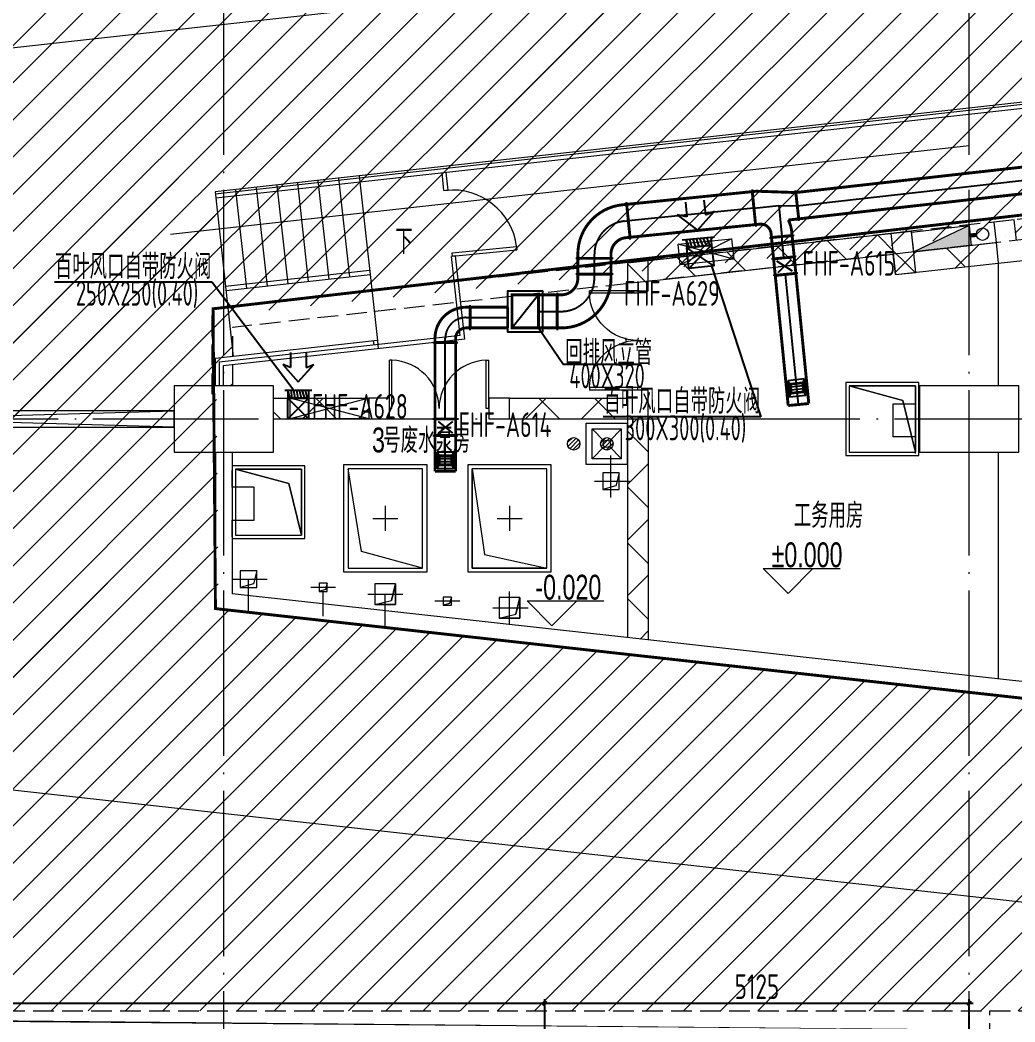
# Model space of a CAD drawing. Extents: x 4 to 13611208, y -605838 to 574722.
# Drawn here: x 13253938 to 13265950, y -16244 to -4141 of the extents above; entities that cross this region are included whole.
import ezdxf

# ---------------------------------------------------------------- set-up
doc = ezdxf.new("R2010")
doc.units = 0
doc.header["$LTSCALE"] = 1000
doc.header["$MEASUREMENT"] = 0
for name, pattern in [('CENTER2', [28.575000000000003, 19.05, -3.175, 3.175, -3.175]), ('DASH', [0.35, 0.25, -0.1]), ('DOTE', [2.4200000000000004, 2, -0.2, 0.02, -0.2])]:
    doc.linetypes.add(name, pattern=pattern)
for name, color, linetype, lineweight in [('1-卫生洁具', 8, 'Continuous', 5), ('SDF-风管', 3, 'Continuous', 20), ('建筑底图', 8, 'Continuous', 13)]:
    doc.layers.add(name, color=color, linetype=linetype, lineweight=lineweight)
for name, color, linetype in [('DUCT-X-P中心线', 5, 'CENTER2'), ('DUCT-X-P标注', 7, 'Continuous'), ('DUCT-X-P法兰', 2, 'Continuous'), ('DUCT-X-P管', 31, 'Continuous'), ('DUCT-X-P管端线', 2, 'Continuous'), ('DUCT-X-P阀门', 7, 'Continuous'), ('DUCT-X-P风口', 7, 'Continuous'), ('DUCT-X-S标注', 7, 'Continuous'), ('DUCT-X-S风口', 7, 'Continuous'), ('SDF-标注', 7, 'Continuous')]:
    doc.layers.add(name, color=color, linetype=linetype)
doc.styles.add('67', font='gbenor.shx', dxfattribs={"width": 0.7, "bigfont": 'hztxt.shx'})
doc.styles.add('C', font='HZTXT_E', dxfattribs={"width": 0.7, "bigfont": 'HZTXT'})
doc.styles.add('du', font='gbenor.shx', dxfattribs={"width": 0.8, "bigfont": 'hztxt.shx'})
doc.dimstyles.new('67', dxfattribs={"dimscale": 100, "dimtxt": 3, "dimasz": 0.5, "dimexe": 0.5, "dimexo": 2, "dimgap": 0.5, "dimtad": 2, "dimdec": 0, "dimrnd": 5, "dimzin": 0, "dimdsep": 46, "dimtxsty": 'du', "dimblk": 'ARCHTICK', "dimcen": 0, "dimdle": 0.5, "dimclrd": 256, "dimclre": 256, "dimclrt": 256, "dimazin": 0, "dimtfac": 1, "dimtdec": 0, "dimtix": 1, "dimtmove": 2, "dimatfit": 3, "dimfxl": 100, "dimtolj": 1, "dimtzin": 0, "dimlwd": -1, "dimlwe": -1, "dimarcsym": 0})
pattern_1 = [(45, (793255.255710341, 9.353971108794212e-08), (-224.5064030267288, 224.5064030267288), [])]
pattern_2 = [(45, (0, 0), (-336.7596045400932, 336.7596045400933), []), (135, (0, 0), (-336.7596045400933, -336.7596045400932), [])]

# ---------------------------------------------------------------- blocks, each defined once
blk = doc.blocks.new('王家畈站给排水平面图20120703-地漏')
at = {"ltscale": 10}
h = blk.add_hatch(dxfattribs=at)
h.set_pattern_fill('ANSI31', color=256, scale=15, style=0)
h.set_pattern_definition([(45, (-753263.7781220253, -1134969.749456677), (-33.67596045400932, 33.67596045400933), [])])
h.paths.add_polyline_path([(100, 0, 1), (-100, 0, 1)])
blk.add_circle((0, 0), 100)
blk = doc.blocks.new('拖把池')
at = {"layer": '1-卫生洁具'}
for p, q in [((12467517.11049462, -9010.259810820142), (12468017.11049462, -9010.259810820153)), ((12467517.11049462, -9510.259810820142), (12467517.11049462, -9010.259810820142)), ((12468017.11049462, -9510.259810820153), (12468017.11049462, -9010.259810820153)), ((12467588.53906604, -9079.262484787885), (12467945.68192319, -9079.262484787892)), ((12467588.53906604, -9079.262484787885), (12467736.31030931, -9229.041204206571)), ((12467588.53906604, -9441.257136852402), (12467588.53906604, -9079.262484787885)), ((12467945.68192319, -9441.25713685241), (12467945.68192319, -9079.262484787892)), ((12467588.53906604, -9441.257136852402), (12467736.31030931, -9291.478417433724)), ((12467797.91067992, -9291.478417433724), (12467945.68192319, -9441.25713685241)), ((12468017.11049462, -9510.259810820153), (12467517.11049462, -9510.259810820142)), ((12467945.68192319, -9441.25713685241), (12467588.53906604, -9441.257136852402))]:
    blk.add_line(p, q, dxfattribs=at)
for centre in [(12467767.11049462, -9260.259810820147), (12467767.11049462, -9260.25981082015)]:
    blk.add_circle(centre, 75.00000000024296, dxfattribs=at)
blk.add_ellipse((12467767.11049462, -9260.259810820147), major_axis=(-44.6428571427241, -9.371974666875454e-09), ratio=0.9660374355538666, start_param=4.712388980307035, end_param=10.99557428748662, dxfattribs=at)
blk = doc.blocks.new('$DorLib2D$00000001')
for p, q in [((0.45, 0.975), (0.5000000000000002, 0.975)), ((0.45, 0), (0.45, 0.975)), ((0.5, 0), (0.5, 0.975)), ((0.5, 0), (0.45, 0))]:
    blk.add_line(p, q)
at = {"lineweight": 13}
blk.add_arc((0.475, 0), 0.975, 91.46928358135379, 180, dxfattribs=at)
blk = doc.blocks.new('3#消火栓')
at = {"ltscale": 3.5}
blk.add_hatch(color=256, dxfattribs=at).paths.add_polyline_path([(-350.0000045262278, 239.9999911990017), (-350, -8.800998352290614e-06), (349.9999954737722, 240.0000088009983)])
blk.add_line((-350, -8.800998330116272e-06), (349.9999954737723, 240.0000088009983))
at = {"const_width": 49.99999999999997}
blk.add_lwpolyline([(-350.0000022631139, 119.9999911990017), (-425.0000022631139, 119.9999893130735)], dxfattribs=at)
blk.add_lwpolyline([(-350.0000045262277, 239.9999911990017), (349.9999954737723, 240.0000088009983), (350, 8.800998330116272e-06), (-350, -8.800998330116272e-06)], close=True)
blk.add_circle((-500.0000022631139, 119.9999874271452), 75)
blk = doc.blocks.new('$DorLib2D$00000002')
for p, q in [((-0.5, -5.684341886080802e-17), (-0.5000000000000007, 0.4875)), ((-0.4750000000000007, 0.4875), (-0.5000000000000007, 0.4875)), ((-0.475, -2.842170943040401e-17), (-0.4750000000000007, 0.4875)), ((0.475, -2.842170943040401e-17), (0.4750000000000007, 0.4875)), ((0.4750000000000007, 0.4875), (0.5000000000000007, 0.4875)), ((0.5, -5.684341886080802e-17), (0.5000000000000007, 0.4875)), ((-0.5, -5.684341886080802e-17), (-0.475, -2.842170943040401e-17)), ((0.5, -5.684341886080802e-17), (0.475, -2.842170943040401e-17))]:
    blk.add_line(p, q)
at = {"lineweight": 13}
for centre, start, end in [((-0.4875, -4.263256414560601e-17), 0, 88.53071641864632), ((0.4875, -4.263256414560601e-17), 91.4692835813537, 180)]:
    blk.add_arc(centre, 0.4875, start, end, dxfattribs=at)
blk = doc.blocks.new('_FZH')
blk.add_lwpolyline([(-0.5, -0.5), (0.5, -0.5), (0.5000000000000001, 0.5), (-0.4999999999999999, 0.5)], close=True)
blk = doc.blocks.new('_ArchTick')
at = {"color": 0, "linetype": 'ByBlock', "const_width": 0.4}
blk.add_lwpolyline([(-0.5, -0.5), (0.5, 0.5)], dxfattribs=at)
blk = doc.blocks.new('*D656')
at = {"layer": 'SDF-标注', "ltscale": 0.5, "transparency": 16777216}
for p, q in [((13201522.36620496, -16360.25981072668), (13201522.36620496, -15967.9000931154)), ((13260272.36620496, -16360.25981072668), (13260272.36620496, -15967.9000931154)), ((13201472.36620496, -16017.9000931154), (13260322.36620496, -16017.9000931154))]:
    blk.add_line(p, q, dxfattribs=at)
at = {"layer": 'SDF-标注', "ltscale": 0.5, "transparency": 16777216, "xscale": 50, "yscale": 50, "zscale": 50, "rotation": 180}
blk.add_blockref('_ArchTick', (13201522.36620496, -16017.9000931154), dxfattribs=at)
at = {"layer": 'SDF-标注', "ltscale": 0.5, "transparency": 16777216, "xscale": 50, "yscale": 50, "zscale": 50}
blk.add_blockref('_ArchTick', (13260272.36620496, -16017.9000931154), dxfattribs=at)
at = {"layer": 'SDF-标注', "ltscale": 0.5, "transparency": 16777216, "insert": (13230897.36620496, -15817.9000931154), "char_height": 300, "attachment_point": 5, "style": 'du'}
blk.add_mtext('\\A1;58750', dxfattribs=at)
blk = doc.blocks.new('*D657')
at = {"layer": 'SDF-标注', "ltscale": 0.5, "transparency": 16777216}
for p, q in [((13260272.36620496, -16360.25981072668), (13260272.36620496, -15967.9000931154)), ((13265397.09488513, -16360.25981037878), (13265397.09488513, -15967.9000931154)), ((13260222.36620496, -16017.9000931154), (13265447.09488513, -16017.9000931154))]:
    blk.add_line(p, q, dxfattribs=at)
at = {"layer": 'SDF-标注', "ltscale": 0.5, "transparency": 16777216, "xscale": 50, "yscale": 50, "zscale": 50, "rotation": 180}
blk.add_blockref('_ArchTick', (13260272.36620496, -16017.9000931154), dxfattribs=at)
at = {"layer": 'SDF-标注', "ltscale": 0.5, "transparency": 16777216, "xscale": 50, "yscale": 50, "zscale": 50}
blk.add_blockref('_ArchTick', (13265397.09488513, -16017.9000931154), dxfattribs=at)
at = {"layer": 'SDF-标注', "ltscale": 0.5, "transparency": 16777216, "insert": (13262834.73054504, -15817.9000931154), "char_height": 300, "attachment_point": 5, "style": 'du'}
blk.add_mtext('\\A1;5125', dxfattribs=at)
blk = doc.blocks.new('$风口$00000108')
for p, q in [((-250, 135), (-190, 75)), ((-250, -135), (-250, 135)), ((200, 25), (-190, 25)), ((250, 135), (200, 75)), ((250, 135), (250, -135)), ((-250, -135), (-190, -75)), ((250, -135), (-250, -135)), ((200, -25), (-190, -25)), ((200, -75), (250, -135))]:
    blk.add_line(p, q)
at = {"linetype": 'Continuous'}
blk.add_line((250, 135), (-250, 135), dxfattribs=at)
at = {"lineweight": 40}
for p, q in [((-190, 75), (200, 75)), ((-190, -75), (-190, 75)), ((200, 75), (200, -75)), ((-190, -75), (200, -75))]:
    blk.add_line(p, q, dxfattribs=at)
blk = doc.blocks.new('$风口$00000149')
for p, q in [((99.99999999999636, 262), (100, -262)), ((407.9851033703562, 301.4002913238255), (199.6359564907216, 0)), ((372.5019101594007, 150), (407.9851033703562, 301.4002913238255)), ((0, -200.1745158910708), (0, 200.1745158910708)), ((0, 157.8206576098055), (99.99999999999636, 200.1745158910708)), ((100, 200.1745158910708), (0, 200.1745158910744)), ((0, 117.5771128083652), (99.99999999999636, 140.0305963533392)), ((552.1201320864639, 150), (372.5019101594007, 150)), ((0, 58.40819668703261), (100, 84.8240570674825)), ((-7.275957614183426e-12, 2.834382566841668), (99.99999999999272, 30.57104263107976)), ((199.6359564907216, 0), (407.9851033703562, -301.4002913238255)), ((0, -61.07829023446175), (99.99999999999636, -22.77527713169547)), ((0, -123.3638043288192), (100, -77.81317185563967)), ((100, -132.2617127367375), (0, -174.017137729641)), ((100, -200.1745158910708), (-3.637978807091713e-12, -200.1745158910708)), ((552.1201320864639, -150), (372.5019101594007, -150)), ((372.5019101594007, -150), (407.9851033703562, -301.4002913238255))]:
    blk.add_line(p, q)

msp = doc.modelspace()

# ---------------------------------------------------------------- hatches: boundary and pattern name
at = {"layer": '建筑底图', "linetype": 'DASH'}
h = msp.add_hatch(dxfattribs=at)
h.set_pattern_fill('ANSI31', color=8, scale=200, style=0)
h.set_pattern_definition(pattern_1)
h.paths.add_polyline_path([(13270747.36623123, -6210.77356726845), (13270747.36620549, -2810.260509420012), (13239647.36620495, -2810.260509420012), (13239647.36620495, -16110.25936184003), (13265397.36620495, -16110.25936184003), (13265419.45251075, -12264.300631575), (13256331.94441481, -11254.57748299889), (13256309.85810902, -8560.259810726682), (13256497.36620496, -8560.259810726682), (13256497.36620496, -7690.546939899446)])
h = msp.add_hatch(dxfattribs=at)
h.set_pattern_fill('ANSI31', color=8, scale=200, style=0)
h.set_pattern_definition([(45, (793255.255710341, 9.354334906674922e-08), (-224.5064030267288, 224.5064030267288), [])])
h.paths.add_polyline_path([(13270747.36623123, -6210.773567268461), (13270747.36620549, -2810.260509420008), (13239647.36620495, -2810.260509420008), (13239647.36620495, -16110.25936184002), (13265397.36620495, -16110.25936184002), (13265419.45251075, -12264.30063157497), (13256331.94441481, -11254.57748299886), (13256309.85810902, -8560.259810726679), (13256497.36620496, -8560.259810726679), (13256497.36620496, -7690.546939899421)])
at = {"layer": '建筑底图'}
h = msp.add_hatch(dxfattribs=at)
h.set_pattern_fill('ANSI37', color=8, scale=300, style=0)
h.set_pattern_definition(pattern_2)
h.paths.add_polyline_path([(13261272.36620495, -7072.848386852047), (13261522.36620496, -7296.60908578478), (13264478.66806507, -6968.131109998877), (13264699.53111796, -6692.05229545845)])
h = msp.add_hatch(dxfattribs=at)
h.set_pattern_fill('ANSI37', color=8, scale=300, style=0)
h.set_pattern_definition(pattern_2)
h.paths.add_polyline_path([(13264506.27594587, -7216.602043746269), (13264727.13899876, -6940.523229218367), (13264699.53111796, -6692.05229545845), (13264478.66806507, -6968.131109998877)])
h = msp.add_hatch(dxfattribs=at)
h.set_pattern_fill('ANSI37', color=8, scale=300, style=0)
h.set_pattern_definition(pattern_2)
h.paths.add_polyline_path([(13265748.63061463, -7078.562639748618), (13265721.02273381, -6830.091706009113), (13264727.13899876, -6940.523229218367), (13264506.27594587, -7216.602043746269)])
h = msp.add_hatch(dxfattribs=at)
h.set_pattern_fill('ANSI37', color=8, scale=300, style=0)
h.set_pattern_definition(pattern_2)
h.paths.add_polyline_path([(13261272.36620495, -7072.848386852047), (13261272.36620495, -7410.259810716922), (13261522.36620496, -7410.259810716358), (13261522.36620496, -7296.60908578478)])
h = msp.add_hatch(dxfattribs=at)
h.set_pattern_fill('ANSI37', color=8, scale=300, style=0)
h.set_pattern_definition(pattern_2)
h.paths.add_polyline_path([(13258147.10091183, -8960.259810725805), (13258147.10091183, -8710.259810725987), (13256997.36620496, -8710.259810726013), (13256997.36620496, -8960.259810724161)])
h = msp.add_hatch(dxfattribs=at)
h.set_pattern_fill('ANSI37', color=8, scale=300, style=0)
h.set_pattern_definition(pattern_2)
h.paths.add_polyline_path([(13261272.36620496, -8960.259810707785), (13261272.36620496, -8710.25981071859), (13259847.10091183, -8710.259810726566), (13259847.10091183, -8960.259810725644)])
h = msp.add_hatch(dxfattribs=at)
h.set_pattern_fill('ANSI37', color=8, scale=300, style=0)
h.set_pattern_definition(pattern_2)
h.paths.add_polyline_path([(13261522.36620496, -8960.25981071859), (13261272.36620496, -8960.259810721755), (13261272.36620496, -11602.28247111821), (13261522.36620496, -11630.06024963351)])
at = {"layer": '建筑底图', "linetype": 'DASH'}
h = msp.add_hatch(dxfattribs=at)
h.set_pattern_fill('ANSI31', color=8, scale=200, style=0)
h.set_pattern_definition(pattern_1)
h.paths.add_polyline_path([(13265397.36620496, -16110.2594713716), (13265397.36620496, -12261.83163390885), (13270747.36620436, -12856.29105768696), (13270747.36621345, -16110.25940869848)])

# ---------------------------------------------------------------- linework, layer by layer
at = {"layer": 'DUCT-X-P中心线'}
for p, q in [((13263321.54396836, -6383.657486500703), (13266258.67928679, -6053.697125153785)), ((13262798.12217286, -6412.753801530337), (13261282.04724364, -6566.140936088028)), ((13262798.32115703, -6412.733669535422), (13263097.35198642, -6382.479569833537)), ((13263097.35198642, -6382.479569833537), (13263321.34521859, -6383.679814224894)), ((13263097.35198642, -6382.479569833537), (13263134.50241044, -6756.065905240754)), ((13261232.10221516, -6571.194066811558), (13261281.84825946, -6566.161068082943)), ((13263160.13562697, -7013.834683844486), (13263134.52220136, -6756.264923630494)), ((13260872.36620499, -7019.162421235696), (13260872.36620499, -6969.162421235696)), ((13260872.36620499, -7210.059810881515), (13260872.36620499, -7019.362421235695)), ((13260872.36620499, -7260.259810881515), (13260872.36620499, -7210.259810881515)), ((13263336.3265449, -8785.618481550775), (13263179.96612958, -7213.251110364266)), ((13259322.36620496, -7735.259810881689), (13259372.36620496, -7735.259810881689)), ((13259372.56620496, -7735.259810881689), (13259825.5943716, -7735.259810881689)), ((13260197.37169172, -7660.259810881515), (13260422.16620499, -7660.259810881515)), ((13260422.36620499, -7660.259810881515), (13260472.36620499, -7660.259810881515)), ((13259072.36620496, -8035.259810881689), (13259072.36620496, -7985.259810881689)), ((13259072.36620496, -8960.059810726158), (13259072.36620496, -8035.459810881689)), ((13259072.36620496, -9592), (13259072.36620496, -9160.459810726159))]:
    msp.add_line(p, q, dxfattribs=at)
for centre, radius, start, end in [((13261272.36620499, -6969.162421234641), 399.9999999981374, 95.77717600289557, 180.000000000151), ((13260472.36620499, -7260.259810882143), 399.9999999993715, 270, 9.002038414914724e-11), ((13259322.36620496, -7985.259810882489), 250, 90, 179.9999999998168)]:
    msp.add_arc(centre, radius, start, end, dxfattribs=at)
at = {"layer": 'DUCT-X-P法兰'}
for p, q in [((13262775.57317073, -6188.886536162816), (13262820.87015916, -6636.600934902945)), ((13263342.09773826, -6567.512191479966), (13263300.79144869, -6199.825109245632)), ((13261304.59624577, -6790.00820145555), (13261259.29925734, -6342.293802715421)), ((13262985.24851364, -6771.008605451508), (13263283.77609817, -6741.322223419739)), ((13260647.36620499, -7019.262421235695), (13261097.36620499, -7019.262421235695)), ((13263309.40931469, -6999.091002023405), (13263010.88173017, -7028.777384055306)), ((13261097.36620499, -7210.159810881514), (13260647.36620499, -7210.159810881514)), ((13263329.22002639, -7198.308410153445), (13263030.69244186, -7227.994792185346)), ((13260422.26620499, -7435.259810881515), (13260422.26620499, -7885.259810881515)), ((13259372.46620496, -7885.259810881689), (13259372.46620496, -7585.259810881689)), ((13258922.36620496, -8035.35981088169), (13259222.36620496, -8035.35981088169)), ((13258922.36620496, -8960.159810726158), (13259222.36620496, -8960.159810726158)), ((13258922.36620496, -9160.359810726159), (13259222.36620496, -9160.359810726159))]:
    msp.add_line(p, q, dxfattribs=at)
at = {"layer": 'DUCT-X-P法兰', "color": 18, "true_color": 0x000000}
for p in [(13262798.12217286, -6412.753801530337, 3100), (13262798.32115703, -6412.733669535422, 3100), (13263321.34521859, -6383.679814224894, 3100), (13263321.54396836, -6383.657486500703, 3100), (13261281.84825946, -6566.161068082943, 3100), (13261282.04724364, -6566.140936088028, 3100), (13263134.50241044, -6756.065905240754, 3100), (13263134.52220136, -6756.264923630494, 3100), (13260872.36620499, -7019.162421235696, 3100), (13260872.36620499, -7019.362421235695, 3100), (13263160.13562697, -7013.834683844486, 3100), (13263160.15541789, -7014.033702234226, 3100), (13260872.36620499, -7210.059810881515, 3100), (13260872.36620499, -7210.259810881515, 3100), (13263179.94633866, -7213.052091974526, 3100), (13263179.96612958, -7213.251110364266, 3100), (13259372.36620496, -7735.259810881689, 3100), (13259372.56620496, -7735.259810881689, 3100), (13260422.16620499, -7660.259810881515, 3100), (13260422.36620499, -7660.259810881515, 3100), (13259072.36620496, -8035.259810881689, 3100), (13259072.36620496, -8035.459810881689, 3100), (13259072.36620496, -8960.059810726158, 3100), (13259072.36620496, -8960.259810726158, 3100), (13259072.36620496, -9160.259810726158, 3100), (13259072.36620496, -9160.459810726159, 3100)]:
    msp.add_point(p, dxfattribs=at)
at = {"layer": 'DUCT-X-P管'}
msp.add_line((13260197.37169172, -7460.259810881515), (13259877.37169172, -7860.259810881515), dxfattribs=at)
at = {"layer": 'DUCT-X-P管', "const_width": 35}
for points in [[(13266240.81710744, -5894.697305818168), (13263303.68178901, -6224.657667165086)], [(13262777.99017794, -6213.769624318266), (13261261.91524873, -6367.156758875957)], [(13262818.25416777, -6611.737978742408), (13262777.99017794, -6213.769624318266)], [(13262827.93520642, -6208.716493594739), (13262778.18916212, -6213.749492323352)], [(13263303.48303923, -6224.679994889278), (13262827.93520642, -6208.716493594739)], [(13263303.68178901, -6224.657667165086), (13263339.40614771, -6542.65730583632)], [(13263339.40614771, -6542.65730583632), (13266276.54146615, -6212.696944489402)], [(13261211.97022025, -6372.209889599469), (13261261.71626455, -6367.176890870863)], [(13261261.91524873, -6367.156758875957), (13261302.17923856, -6765.125113300099)], [(13263212.87649068, -6556.87175863809), (13263339.20739794, -6542.679633560511)], [(13261302.17923856, -6765.125113300099), (13262818.25416777, -6611.737978742408)], [(13262818.45315195, -6611.717846747493), (13262868.19919625, -6606.684848018862)], [(13261301.98025438, -6765.145245295041), (13261252.23421008, -6770.178244023647)], [(13263005.16818666, -6718.680633289425), (13263010.11591686, -6768.435230726124)], [(13263258.90869495, -6743.895598144987), (13263010.13570778, -6768.634249116001)], [(13263010.13570778, -6768.634249116001), (13263035.74913338, -7026.204009329993)], [(13263258.88890403, -6743.696579755383), (13263253.94117384, -6693.941982318637)], [(13263284.52212055, -7001.465358358979), (13263258.90869495, -6743.895598144987)], [(13260672.36620499, -7019.162421235696), (13260672.36620499, -6969.162421235696)], [(13261072.36620499, -7019.362421235695), (13260672.36620499, -7019.362421235695)], [(13260672.36620499, -7019.362421235695), (13260672.36620499, -7210.059810881515)], [(13261072.36620499, -6969.162421235696), (13261072.36620499, -7019.162421235696)], [(13261072.36620499, -7210.059810881515), (13261072.36620499, -7019.362421235695)], [(13263035.74913338, -7026.204009329993), (13263284.52212055, -7001.465358358979)], [(13263055.55984508, -7225.42141745978), (13263035.7689243, -7026.40302771948)], [(13263284.54191148, -7001.664376748971), (13263304.33283225, -7200.682766489272)], [(13260672.36620499, -7210.059810881515), (13261072.36620499, -7210.059810881515)], [(13260672.36620499, -7210.259810881515), (13260672.36620499, -7260.259810881515)], [(13261072.36620499, -7260.259810881515), (13261072.36620499, -7210.259810881515)], [(13263304.35262317, -7200.881784879064), (13263055.579636, -7225.620435849467)], [(13263055.579636, -7225.620435849467), (13263211.94005131, -8797.987807035977)], [(13263460.71303848, -8773.249156065573), (13263304.35262317, -7200.881784879064)], [(13260422.16620499, -7460.259810881515), (13260197.37169172, -7460.259810881515)], [(13260197.37169172, -7460.259810881515), (13260197.37169172, -7860.259810881515)], [(13260422.16620499, -7860.259810881515), (13260422.16620499, -7460.259810881515)], [(13260472.36620499, -7460.259810881515), (13260422.36620499, -7460.259810881515)], [(13259322.36620496, -7610.259810881689), (13259372.36620496, -7610.259810881689)], [(13259825.5943716, -7610.259810881689), (13259372.56620496, -7610.259810881689)], [(13259372.56620496, -7610.259810881689), (13259372.56620496, -7860.259810881689)], [(13259825.5943716, -7860.259810881689), (13259825.5943716, -7610.259810881689)], [(13259372.36620496, -7860.259810881689), (13259322.36620496, -7860.259810881689)], [(13259372.56620496, -7860.259810881689), (13259825.5943716, -7860.259810881689)], [(13260197.37169172, -7860.259810881515), (13260422.16620499, -7860.259810881515)], [(13260422.36620499, -7860.259810881515), (13260472.36620499, -7860.259810881515)], [(13258947.36620496, -8035.259810881689), (13258947.36620496, -7985.259810881689)], [(13259197.36620496, -7985.259810881689), (13259197.36620496, -8035.259810881689)], [(13259197.36620496, -8035.459810881689), (13258947.36620496, -8035.459810881689)], [(13258947.36620496, -8035.459810881689), (13258947.36620496, -8960.059810726158)], [(13259197.36620496, -8960.059810726158), (13259197.36620496, -8035.459810881689)], [(13263211.94005131, -8797.987807035977), (13263460.71303848, -8773.249156065573)], [(13258947.36620496, -8960.059810726158), (13259197.36620496, -8960.059810726158)], [(13258947.36620496, -9160.259810726158), (13258947.36620496, -8960.259810726158)], [(13259197.36620496, -8960.259810726158), (13259197.36620496, -9160.259810726158)], [(13259197.36620496, -9160.459810726159), (13258947.36620496, -9160.459810726159)], [(13258947.36620496, -9160.459810726159), (13258947.36620496, -9592)], [(13259197.36620496, -9592), (13259197.36620496, -9160.459810726159)], [(13258947.36620496, -9592), (13259197.36620496, -9592)]]:
    msp.add_lwpolyline(points, dxfattribs=at)
at = {"layer": 'DUCT-X-P管', "extrusion": (0, 0, -1), "const_width": 35}
for points in [[(-13260672.36620499, -6969.162421235696, 0.3849799680159423), (-13261211.97022025, -6372.209889599547)], [(-13262868.19919625, -6606.684848018862, 0.4147156496709156), (-13263005.16818666, -6718.680633289469)], [(-13261072.36620499, -6969.162421235696, 0.3849799680151657), (-13261252.23421008, -6770.17824402307)], [(-13258947.36620496, -7985.259810881689, 0.4142135623707032), (-13259322.36620496, -7610.259810881026)], [(-13259197.36620496, -7985.259810881689, 0.4142135623721595), (-13259322.36620496, -7860.259810882088)]]:
    msp.add_lwpolyline(points, format="xyb", dxfattribs=at)
at = {"layer": 'DUCT-X-P管', "const_width": 35}
for points in [[(13263253.94117384, -6693.941982318637, 0.09627710559866635), (13263212.87649068, -6556.871758638046)], [(13260472.36620499, -7860.259810881515, 0.4142135623727785), (13261072.36620499, -7260.259810881515)], [(13260472.36620499, -7460.259810881515, 0.4142135623684999), (13260672.36620499, -7260.259810881515)]]:
    msp.add_lwpolyline(points, format="xyb", dxfattribs=at)
at = {"layer": 'DUCT-X-P管', "elevation": 3860}
msp.add_lwpolyline([(13260247.37169172, -7910.261435254943), (13259825.5943716, -7910.261435254943), (13259825.5943716, -7410.261435254943), (13260247.37169172, -7410.261435254943)], close=True, dxfattribs=at)
at = {"layer": 'DUCT-X-P管', "const_width": 35}
msp.add_lwpolyline([(13260197.37169172, -7460.259810881515), (13260197.37169172, -7860.259810881515), (13259877.37169172, -7860.259810881515), (13259877.37169172, -7460.259810881515)], close=True, dxfattribs=at)
at = {"layer": 'DUCT-X-P管', "color": 18, "true_color": 0x000000}
for p in [(13262798.32115703, -6412.733669535422, 3100), (13263321.34521859, -6383.679814224894, 3100), (13261281.84825946, -6566.161068082943, 3100), (13263134.50241044, -6756.065905240754, 3100), (13260872.36620499, -7019.162421235696, 3100), (13260872.36620499, -7210.259810881515, 3100), (13259372.36620496, -7735.259810881689, 3100), (13260422.36620499, -7660.259810881515, 3100), (13259072.36620496, -8035.259810881689, 3100)]:
    msp.add_point(p, dxfattribs=at)
at = {"layer": 'DUCT-X-P管端线'}
for p, q in [((13262778.18916212, -6213.749492323352), (13262818.45315195, -6611.717846747493)), ((13263339.20739794, -6542.679633560511), (13263303.48303923, -6224.679994889278)), ((13261261.71626455, -6367.176890870863), (13261301.98025438, -6765.145245295041)), ((13263010.11591686, -6768.435230726124), (13263258.88890403, -6743.696579755383)), ((13260672.36620499, -7019.162421235696), (13261072.36620499, -7019.162421235696)), ((13263284.54191148, -7001.664376748971), (13263035.7689243, -7026.40302771948)), ((13261072.36620499, -7210.259810881515), (13260672.36620499, -7210.259810881515)), ((13263304.33283225, -7200.682766489272), (13263055.55984508, -7225.42141745978)), ((13260422.36620499, -7860.259810881515), (13260422.36620499, -7460.259810881515)), ((13259372.36620496, -7610.259810881689), (13259372.36620496, -7860.259810881689)), ((13258947.36620496, -8035.259810881689), (13259197.36620496, -8035.259810881689)), ((13258947.36620496, -8960.259810726158), (13259197.36620496, -8960.259810726158)), ((13258947.36620496, -9160.259810726158), (13259197.36620496, -9160.259810726158))]:
    msp.add_line(p, q, dxfattribs=at)
at = {"layer": 'DUCT-X-P阀门'}
for p, q in [((13263264.04824606, -7174.540805673802), (13263076.05351049, -7052.544988534949)), ((13263089.93942088, -7191.933711213605), (13263250.16233567, -7035.152082995152)), ((13258984.86620496, -8990.259810726158), (13259159.86620496, -9130.259810726158)), ((13259159.84160318, -8990.18114028722), (13258984.89080675, -9130.338481165096))]:
    msp.add_line(p, q, dxfattribs=at)
at = {"layer": 'DUCT-X-S标注'}
for p, q in [((13262287.13467941, -7111.019422703561), (13262882.85642933, -8932.670742441911)), ((13256258.17821571, -7306.539650447297), (13254354.64189919, -7306.539650447297)), ((13256258.17821571, -7306.539650447297), (13257244.19494931, -8610.259810722637, 3500)), ((13260197.37169172, -7860.259810881515), (13260497.44729934, -8302.366403885186, 3860.000000000233)), ((13261424.50818793, -8302.366403885186, 3860.000000000045), (13260497.44729934, -8302.366403885186, 3860.000000000233)), ((13262882.85642933, -8932.670742441911), (13260979.32011281, -8932.670742441911))]:
    msp.add_line(p, q, dxfattribs=at)
at = {"layer": 'DUCT-X-S风口'}
msp.add_lwpolyline([(13261988.5621334, -6892.667312848362), (13262287.29260298, -6862.381352808132), (13262312.5088998, -7111.10637843863), (13262013.77843022, -7141.392338478801)], close=True, dxfattribs=at)
for points in [[(13262312.5088998, -7111.10637843863), (13261988.5621334, -6892.667312859188)], [(13262013.77843022, -7141.392338486718), (13262287.29260298, -6862.381352808132)]]:
    msp.add_lwpolyline(points, dxfattribs=at)
at = {"layer": 'DUCT-X-S风口', "elevation": 3500}
msp.add_lwpolyline([(13257172.10091254, -8710.259810722637), (13257422.31905741, -8710.259810722637), (13257422.31905741, -8960.259810732225), (13257172.10091254, -8960.259810732225)], close=True, dxfattribs=at)
for points in [[(13257172.10091254, -8960.259810732225), (13257422.31905741, -8710.259810722637)], [(13257422.31905741, -8960.259810732225), (13257172.10091254, -8710.259810722637)]]:
    msp.add_lwpolyline(points, dxfattribs=at)
at = {"layer": 'SDF-风管', "const_width": 35}
for points in [[(13270747.09488566, -2810.260509028332), (13239647.09488512, -2810.260509063199), (13239647.09504093, -16110.25977267441), (13270747.09489363, -16110.2594083501), (13270747.09489361, -2810.260509028332)], [(13270747.09489361, -5949.645881800388), (13256267.84008797, -7628.906829618028), (13256297.09488514, -11250.73545923212), (13270747.09517339, -12856.29108943464)]]:
    msp.add_lwpolyline(points, dxfattribs=at)
at = {"layer": '建筑底图', "color": 8, "linetype": 'DOTE'}
for p, q in [((13256397.36620496, -22710.2592780806), (13256397.36620496, 3889.739490877779)), ((13265397.36620496, -22710.25927807996), (13265397.36620496, 3889.739490878419)), ((13119297.36620771, -8960.259810726566), (13476259.96010479, -8960.259810726682))]:
    msp.add_line(p, q, dxfattribs=at)
at = {"layer": '建筑底图', "color": 8}
for p, q in [((13273170.78383639, -4342.186552777712), (13256291.97669945, -6217.609518489742)), ((13265397.36620496, -5658.673023920972), (13255753.29813602, -6730.236171139695)), ((13258031.27323569, -6024.35435289715), (13258252.13628208, -8012.121822884714)), ((13259054.96859118, -6200.821450857231), (13259033.43933492, -5988.464109827142)), ((13259104.7135964, -6195.778192358575), (13259083.13582133, -5982.942278149789)), ((13256788.91856694, -6162.393756891834), (13256921.43639478, -7355.054238884128)), ((13257037.38950069, -6134.785876092908), (13257169.90732853, -7327.446358085203)), ((13257285.86043444, -6107.177995293983), (13257418.37826228, -7299.838477286219)), ((13257534.33136819, -6079.570114495), (13257666.84919602, -7272.230596487294)), ((13257782.80230194, -6051.962233696075), (13257915.32012977, -7244.622715688369)), ((13256291.97669945, -6217.609518489742), (13256512.83974584, -8205.37698847684)), ((13256540.4476332, -6190.001637690817), (13256672.96546103, -7382.662119683053)), ((13259054.96859118, -6200.821450857231), (13259104.7135964, -6195.778192358575)), ((13265941.88578673, -6554.012891471818), (13265693.41485299, -6581.620772268938)), ((13265693.41485299, -6581.620772268938), (13265721.02273381, -6830.091706007754)), ((13265817.65031986, -6567.816831860982, 0.01), (13265817.65031986, -6567.816831860982, 0.01)), ((13265969.49366754, -6802.483825208269), (13265941.88578673, -6554.012891471818)), ((13261272.36620495, -7072.848386852047), (13264699.53111796, -6692.05229545845)), ((13264699.53111794, -6692.052295461394), (13264451.06018424, -6719.66017625428)), ((13264451.06018424, -6719.66017625428), (13264506.27594587, -7216.602043746269)), ((13264727.13899876, -6940.523229218367), (13264699.53111796, -6692.05229545845)), ((13264754.74687954, -7188.994162957218), (13264699.53111794, -6692.052295461394)), ((13265838.35623046, -6754.170032172389, 0.01), (13265838.35623046, -6754.170032172389, 0.01)), ((13264727.13899876, -6940.523229218367), (13265721.02273383, -6830.091706009485)), ((13265721.02273381, -6830.091706007754), (13265721.02273384, -6830.091705986647)), ((13265721.02273384, -6830.091705986647), (13265748.63061463, -7078.562639748618)), ((13259195.05507437, -6990.23653456982), (13259145.3608876, -6995.758110602081)), ((13259251.54159324, -7951.384486437972), (13259145.36088761, -6995.758110601586)), ((13259306.75735873, -7995.55709674064), (13259195.05507437, -6990.23653456982)), ((13261522.36620496, -7296.60908578478), (13264478.66806507, -6968.131109998877)), ((13264506.27594587, -7216.602043746269), (13264478.66806507, -6968.131109998877)), ((13265859.06214106, -6940.523232483797, 0.01), (13265859.06214106, -6940.523232483797, 0.01)), ((13261522.36620495, -7045.070609808087), (13261272.36620495, -7071.574175374926)), ((13261272.36620495, -7071.574175374926), (13261272.36620495, -7410.259810716922)), ((13261272.36620495, -7072.848386852047), (13261272.36620495, -7410.259810716922)), ((13261522.36620495, -7410.259810716358), (13261522.36620495, -7045.070609808087)), ((13264506.27594587, -7216.602043746269), (13265748.63061466, -7078.562639743568)), ((13265747.36620495, -7067.182952134691), (13265747.36620495, -8560.259810727437)), ((13265748.63061463, -7078.562639748618), (13266158.94007895, -7032.97270046658)), ((13258163.79106352, -7217.014834889851), (13256424.49452728, -7410.270000482036)), ((13264506.27594587, -7216.602043746269), (13264754.74687954, -7188.994162957218)), ((13261522.36620496, -7410.259810716358), (13261522.36620496, -7296.60908578478)), ((13261272.36620495, -7410.259810716922), (13261522.36620496, -7410.259810716358)), ((13261272.36620495, -7410.259810716922), (13261522.36620495, -7410.259810716358)), ((13259251.54159324, -7951.384486438054), (13256341.97669945, -8274.669466103835)), ((13258252.13628208, -8012.121822884888), (13256291.97669945, -8229.917326316936)), ((13259306.75735873, -7995.557096740566), (13256391.97669945, -8319.421605890675)), ((13258202.44209533, -8017.643399045279), (13258207.96367149, -8067.337585794274)), ((13258252.13628208, -8012.121822884714), (13258263.1794344, -8111.510196383926)), ((13256291.97669945, -8229.917326316936), (13256291.97669945, -8560.25981072645)), ((13256341.97669945, -8274.669466103835), (13256341.97669945, -8560.25981072645)), ((13256391.97669945, -8319.421605890675), (13256391.97669945, -8560.25981072645)), ((13256997.36620497, -8710.25981072599), (13258147.10091181, -8710.259810726255)), ((13259847.1009118, -8710.259810727188), (13261272.36620496, -8710.25981071859)), ((13256997.36620497, -8960.259810718602), (13258147.10091181, -8960.259810716954)), ((13259847.1009118, -8960.25981072575), (13261272.36620496, -8960.259810721755)), ((13261272.36620496, -8960.259810721755), (13261272.36620496, -11602.28247111821)), ((13261522.36620495, -8960.25981072998), (13261522.36620496, -11630.06024963351)), ((13261053.16639026, -9229.041204113048), (13261200.93763353, -9079.262484694365)), ((13256297.36620496, -9360.259810727437), (13256297.36620496, -11250.73545958091)), ((13256497.36620497, -9360.259810727437), (13256497.36620496, -11071.72690148536)), ((13261072.36620495, -9864.104212702077), (13261072.36620496, -9402.104212702077)), ((13265747.36620496, -9360.259810727437), (13265747.36620496, -12099.50470653884)), ((13263209.99985178, -11066.99999855459), (13262909.99985178, -10766.99999855459)), ((13262909.99985178, -10766.99999855459), (13263838.74985178, -10766.99999855459)), ((13263209.99985178, -11066.99999855459), (13263509.99985178, -10766.99999855459)), ((13258472.36620496, -10952.28246245452), (13258422.00554345, -11153.46525610902)), ((13261408.40935786, -11617.39837739861), (13256497.36620496, -11071.72690148536)), ((13259972.36620496, -11114.94913353928), (13259922.00554345, -11316.13192719378)), ((13261386.32305206, -11816.17512426898), (13256297.36620496, -11250.73545958091)), ((13260358.99985178, -11458.49999855459), (13260058.99985178, -11158.49999855459)), ((13260058.99985178, -11158.49999855459), (13260987.74985178, -11158.49999855459)), ((13260358.99985178, -11458.49999855459), (13260658.99985178, -11158.49999855459)), ((13265883.40935785, -12114.62061281886), (13261408.40935786, -11617.39837739861)), ((13265861.32305206, -12313.39735968924), (13261386.32305206, -11816.17512426898)), ((13266397.36620498, -12171.72693068192), (13265883.40935785, -12114.62061281886)), ((13265861.32305206, -12313.39735968924), (13266375.27989919, -12370.5036775539))]:
    msp.add_line(p, q, dxfattribs=at)
at = {"layer": '建筑底图', "color": 8, "linetype": 'Continuous'}
for p, q in [((13273172.984344, -4367.095899537555), (13256294.73748753, -6242.456611864793)), ((13273177.38535919, -4416.914593057532), (13256300.25906369, -6292.150798614486)), ((13259447.36620801, -6112.131541005045), (13259446.82176929, -6112.131537250127)), ((13258158.26948736, -7167.320648140158), (13256418.97295112, -7360.575813732343))]:
    msp.add_line(p, q, dxfattribs=at)
at = {"layer": '建筑底图', "color": 8, "linetype": 'DASH'}
for p, q in [((13270747.36622979, -6020.070634105583), (13256257.45272119, -7630.060981452106)), ((13270997.36623242, -6243.831332747239), (13256507.45272119, -7853.821680385989)), ((13256257.45272119, -8659.749821232403), (13256257.45272119, -7630.060981452105)), ((13256507.45272119, -8560.25981072645), (13256507.45272119, -7853.821680385989)), ((13189347.36620898, -16110.26036226755), (13270747.36621345, -16110.25940869848)), ((13265647.36620789, -18960.25946844299), (13265647.36620495, -16110.25946844294))]:
    msp.add_line(p, q, dxfattribs=at)
at = {"layer": '建筑底图', "color": 8, "linetype": 'ByBlock'}
for p, q in [((13248997.36620495, -9060.259810852294), (13255797.36620495, -8860.25981071574)), ((13255797.36620495, -9060.259810728487), (13248997.36620495, -8860.259810852294))]:
    msp.add_line(p, q, dxfattribs=at)
at = {"layer": '建筑底图', "color": 8, "ltscale": 2}
for p, q in [((13261072.36620496, -9910.259810917545), (13261072.36620495, -9508.069111202378)), ((13260872.36620495, -9710.25981092127), (13261297.36620704, -9710.259810908232)), ((13256497.36620502, -10893.94912426261), (13256922.3662071, -10893.94912424957)), ((13256697.36620502, -11293.94912425888), (13256697.36620501, -10894.94912425888)), ((13257747.36620496, -10993.94912690448), (13257447.36620496, -10993.94912690448)), ((13257597.36620496, -11343.94912690448), (13257597.36620496, -11043.94912690448)), ((13258134.86620392, -11077.28246245638), (13258559.866206, -11077.28246244334)), ((13258347.36620496, -11477.28246245824), (13258347.36620496, -11078.28246245824)), ((13259847.36620496, -11443.94913354301), (13259847.36620496, -11044.94913354301)), ((13259247.36620496, -11160.61579799524), (13258947.36620496, -11160.61579799524)), ((13259647.36620496, -11239.94913354673), (13260072.36620704, -11239.94913353369))]:
    msp.add_line(p, q, dxfattribs=at)
at = {"layer": '建筑底图', "color": 8, "ltscale": 0.1}
for points in [[(13281897.37414715, -1360.257624905149), (13190997.35207532, -11460.25981072668)], [(13281897.39109013, -16560.25981072668), (13190997.39350293, -6460.259810726682)]]:
    msp.add_lwpolyline(points, dxfattribs=at)
at = {"layer": '建筑底图', "color": 8}
msp.add_lwpolyline([(13257965.77528513, -6640.65757800499, 0, 0, 0), (13257056.37166761, -6741.702421728522, 80.00000000000001, 0, 0), (13256758.20654711, -6774.831878687022, 0, 0, 0)], format="xyseb", dxfattribs=at)
for points in [[(13262529.405389, -6782.34192516678), (13262554.78390378, -7031.050451332994), (13261908.06392084, -7097.075258260011), (13261882.68540606, -6848.366732093738)], [(13264787.36620496, -8520.259810727846), (13263907.36620496, -8520.259810727846), (13263907.36620496, -9400.259810727846), (13264787.36620496, -9400.259810727846)], [(13264787.36620496, -8520.259810727846), (13263907.36620496, -8520.259810727846), (13263907.36620496, -9400.259810727846), (13264787.36620496, -9400.259810727846)], [(13264747.36620496, -9360.259810727846), (13264594.86662227, -8735.581386566919), (13263947.36620496, -8560.259810727846), (13264747.36620496, -8560.259810727846)], [(13264747.36620496, -9360.259810727846), (13264594.86662227, -8735.581386566919), (13263947.36620496, -8560.259810727846), (13264747.36620496, -8560.259810727846)], [(13258147.1009111, -8710.25981063304), (13258147.1009111, -8960.25981063304), (13257197.1009111, -8960.25981063304), (13257197.1009111, -8710.25981063304)], [(13257377.36620496, -9525.307345395442), (13256497.36620496, -9525.307345395442), (13256497.36620496, -10405.30734539544), (13257377.36620496, -10405.30734539544)], [(13257377.36620496, -9525.307345395442), (13256497.36620496, -9525.307345395442), (13256497.36620496, -10405.30734539544), (13257377.36620496, -10405.30734539544)], [(13257847.36620496, -10810.2598107378), (13257847.36620496, -9510.2598107378), (13258847.36620496, -9510.2598107378), (13258847.36620496, -10810.2598107378)], [(13259347.36620496, -10810.2598107378), (13259347.36620496, -9510.2598107378), (13260347.36620496, -9510.2598107378), (13260347.36620496, -10810.2598107378)], [(13257337.36620496, -10365.30734539544), (13257184.86662227, -9740.628921234515), (13256537.36620496, -9565.307345395442), (13257337.36620496, -9565.307345395442)], [(13257337.36620496, -10365.30734539544), (13257184.86662227, -9740.628921234515), (13256537.36620496, -9565.307345395442), (13257337.36620496, -9565.307345395442)], [(13261172.36620476, -9610.259810917545), (13260972.36620476, -9610.259810917545), (13260972.36620476, -9810.259810917545), (13261172.36620476, -9810.259810917545)]]:
    msp.add_lwpolyline(points, close=True, dxfattribs=at)
for points in [[(13262554.78390378, -7031.050451238523), (13261882.68540606, -6848.366732093738)], [(13262529.40538899, -6782.341925098619), (13261908.06392083, -7097.075258180266)], [(13263947.36620496, -8560.259810727846), (13264594.86662227, -8735.581386566919), (13264747.36620496, -9360.259810727846)], [(13263947.36620496, -8560.259810727846), (13264594.86662227, -8735.581386566919), (13264747.36620496, -9360.259810727846)], [(13264747.36620496, -8560.259810727846), (13263947.36620496, -8560.259810727846), (13263947.36620496, -9360.259810727846), (13264747.36620496, -9360.259810727846), (13264747.36620496, -8560.259810727846)], [(13264747.36620496, -8560.259810727846), (13263947.36620496, -8560.259810727846), (13263947.36620496, -9360.259810727846), (13264747.36620496, -9360.259810727846), (13264747.36620496, -8560.259810727846)], [(13264747.36620496, -9377.261140906077), (13264747.36620496, -9177.26114090794), (13264479.26932251, -9177.261140917253), (13264479.2693225, -8777.261140917253), (13264747.36620496, -8777.26114090794), (13264747.36620496, -8577.26114090794)], [(13258147.10091111, -8960.259810538977), (13257197.1009111, -8710.25981063304)], [(13258147.1009111, -8710.259810564588), (13257197.1009111, -8960.259810552947)], [(13258797.36620496, -10760.25981072662), (13258061.44110591, -10562.33119336935), (13257897.36620496, -9560.259810726624), (13257897.36620496, -10760.25981072662), (13258797.36620496, -10760.2598107378)], [(13260297.36620496, -10760.2598107378), (13259397.36620496, -10760.2598107378), (13259397.36620496, -9560.2598107378), (13259544.03070941, -10596.27816858841), (13260297.36620496, -10760.2598107378)], [(13256497.36620496, -10382.30867557978), (13256497.36620496, -10182.30867558165), (13256765.46308741, -10182.30867559096), (13256765.46308742, -9782.30867559096), (13256497.36620496, -9782.308675581648), (13256497.36620496, -9582.308675581648)], [(13256497.36620496, -10382.30867557978), (13256497.36620496, -10182.30867558165), (13256765.46308741, -10182.30867559096), (13256765.46308742, -9782.30867559096), (13256497.36620496, -9782.308675581648), (13256497.36620496, -9582.308675581648)], [(13256537.36620496, -9565.307345395442), (13257184.86662227, -9740.628921234515), (13257337.36620496, -10365.30734539544)], [(13256537.36620496, -9565.307345395442), (13257184.86662227, -9740.628921234515), (13257337.36620496, -10365.30734539544)], [(13257337.36620496, -9565.307345395442), (13256537.36620496, -9565.307345395442), (13256537.36620496, -10365.30734539544), (13257337.36620496, -10365.30734539544), (13257337.36620496, -9565.307345395442)], [(13257337.36620496, -9565.307345395442), (13256537.36620496, -9565.307345395442), (13256537.36620496, -10365.30734539544), (13257337.36620496, -10365.30734539544), (13257337.36620496, -9565.307345395442)], [(13261172.36620495, -9610.259810917545), (13261132.32138768, -9766.250554955099), (13260972.36620495, -9810.259810917545), (13261172.36620495, -9810.259810917545), (13261172.36620495, -9610.259810917545)], [(13258347.36620496, -10010.25981072662), (13258347.36620496, -10310.25981072662)], [(13259847.36620496, -10010.2598107378), (13259847.36620496, -10310.2598107378)], [(13258198.86620496, -10160.25981072662), (13258498.86620496, -10160.25981072662)], [(13259698.86620496, -10160.2598107378), (13259998.86620496, -10160.2598107378)], [(13256797.36620502, -10793.94912425888), (13256757.32138774, -10949.93986829644), (13256597.36620502, -10993.94912425888), (13256797.36620502, -10993.94912425888), (13256797.36620502, -10793.94912425888)], [(13257647.36620496, -10943.94912690448), (13257624.12939425, -11021.39069578762), (13257547.36620496, -11043.94912690448)], [(13258472.36620496, -10952.28246245638), (13258472.36620496, -11202.28246245638), (13258222.36620496, -11202.28246245638), (13258422.00554345, -11153.46525610902), (13258472.36620496, -10952.28246245638)], [(13259147.36620496, -11110.61579799524), (13259124.12939425, -11188.05736687838), (13259047.36620496, -11210.61579799524)], [(13259972.36620496, -11114.94913354114), (13259972.36620496, -11364.94913354114), (13259722.36620496, -11364.94913354114), (13259922.00554345, -11316.13192719378), (13259972.36620496, -11114.94913354114)]]:
    msp.add_lwpolyline(points, dxfattribs=at)
at = {"layer": '建筑底图', "color": 8, "linetype": 'ByBlock'}
msp.add_lwpolyline([(13248997.36620495, -9060.259810726799), (13255797.36620495, -9060.259810726799), (13255797.36620495, -8860.25981071574), (13248997.36620495, -8860.25981071574)], close=True, dxfattribs=at)
at = {"layer": '建筑底图', "color": 8, "ltscale": 2}
for points in [[(13261172.36620495, -9610.259810917545), (13260972.36620495, -9610.259810917545), (13260972.36620495, -9810.259810917545), (13261172.36620495, -9810.259810917545)], [(13256797.36620502, -10793.94912425888), (13256597.36620502, -10793.94912425888), (13256597.36620502, -10993.94912425888), (13256797.36620502, -10993.94912425888)], [(13257647.36620496, -10943.94912690448), (13257547.36620496, -10943.94912690448), (13257547.36620496, -11043.94912690448), (13257647.36620496, -11043.94912690448)], [(13258472.36620496, -10952.28246245638), (13258222.36620496, -10952.28246245638), (13258222.36620496, -11202.28246245638), (13258472.36620496, -11202.28246245638)], [(13259147.36620496, -11110.61579799524), (13259047.36620496, -11110.61579799524), (13259047.36620496, -11210.61579799524), (13259147.36620496, -11210.61579799524)], [(13259972.36620496, -11114.94913354114), (13259722.36620496, -11114.94913354114), (13259722.36620496, -11364.94913354114), (13259972.36620496, -11364.94913354114)]]:
    msp.add_lwpolyline(points, close=True, dxfattribs=at)
at = {"layer": '建筑底图', "color": 8}
for centre in [(13260622.36620496, -9260.259810700547, 1.347134921162874e-08), (13261022.36620496, -9260.259810726624)]:
    msp.add_circle(centre, 74.99999999995711, dxfattribs=at)
at = {"layer": '建筑底图', "color": 8, "ltscale": 2}
for points in [[(13257897.36620496, -10760.25981072662), (13258797.36620496, -10760.25981072662), (13258797.36620496, -9560.259810726624), (13257897.36620496, -9560.259810726624)], [(13259397.36620496, -10760.2598107378), (13260297.36620496, -10760.2598107378), (13260297.36620496, -9560.2598107378), (13259397.36620496, -9560.2598107378)]]:
    msp.add_3dface(points, dxfattribs=at)

# ---------------------------------------------------------------- block references
at = {"layer": 'DUCT-X-P风口', "yscale": 0.75, "rotation": 95.78899396598757}
msp.add_blockref('$风口$00000149', (13262137.84626945, -6877.532552732237, 3500), dxfattribs=at)
at = {"layer": 'DUCT-X-P风口', "xscale": 0.4, "yscale": 0.7407407407407408, "rotation": 5.8}
msp.add_blockref('$风口$00000108', (13263316.32545479, -8586.621215797943, 2600), dxfattribs=at)
at = {"layer": 'DUCT-X-P风口', "xscale": 0.4, "yscale": 0.7407407407407408}
msp.add_blockref('$风口$00000108', (13259072.36620496, -9460.259810726613, 2600), dxfattribs=at)
at = {"layer": 'DUCT-X-S风口', "yscale": 0.625, "rotation": 90}
msp.add_blockref('$风口$00000149', (13257297.20998497, -8710.259810722637, 3500), dxfattribs=at)
at = {"layer": '建筑底图', "color": 8}
for name, p, xscale, yscale, zscale, rotation in [('$DorLib2D$00000001', (13259120.18716149, -6596.259863346833), 800, 800, 800, 275.7889929414979), ('$DorLib2D$00000002', (13261397.36620496, -8010.259810718577), 1200, -1200, 1200, 270.0000000001293), ('_FZH', (13256397.36620496, -8960.259810726566), 800, 1200, 1200, 270), ('_FZH', (13265397.36620496, -8960.259810728545), 800, 1200, 1200, 270), ('_FZH', (13258272.10091183, -8835.259810726566), 250, 250, 250, 270), ('_FZH', (13259722.10091183, -8835.259810726566), 250, 250, 250, 270), ('_FZH', (13261397.36620496, -8785.259810721906), 349.999999993368, 250, 250, 270), ('王家畈站给排水平面图20120703-地漏', (13260622.36620496, -9260.259810700547, 1.347134921162874e-08), 0.7499999999999998, 0.7499999999999998, 0.7499999999999998, 179.9999999895996), ('王家畈站给排水平面图20120703-地漏', (13261022.36620496, -9260.259810726624), 0.7499999999999998, 0.7499999999999998, 0.7499999999999998, 179.9999999895996)]:
    msp.add_blockref(name, p, dxfattribs=dict(at, xscale=xscale, yscale=yscale, zscale=zscale, rotation=rotation))
at = {"layer": '建筑底图', "color": 8, "ltscale": 100, "rotation": 186.3401904978033}
msp.add_blockref('3#消火栓', (13265048.49474021, -6663.340097528417), dxfattribs=at)
at = {"layer": '建筑底图', "color": 8, "xscale": 1200, "yscale": 1200, "zscale": 1200}
msp.add_blockref('$DorLib2D$00000002', (13258997.10091183, -8835.259810725984), dxfattribs=at)
at = {"layer": '建筑底图', "color": 8}
msp.add_blockref('拖把池', (793255.255710341, 9.353971108794212e-08), dxfattribs=at)

# ---------------------------------------------------------------- texts
at = {"layer": 'DUCT-X-P标注', "style": '67', "width": 0.75}
for s, p in [('FHF-A615', (13263384.0730118, -7230.479536164092, -1065)), ('FHF-A629', (13261230.6165223, -7592.999999867623)), ('FHF-A628', (13257461.20998611, -8957.759810599848, 3500)), ('FHF-A614', (13259231.21362317, -9179.33934689025, 2035))]:
    msp.add_text(s, height=300, dxfattribs=at).set_placement(p)
at = {"layer": 'DUCT-X-S标注', "style": 'du', "width": 0.7}
for s, p in [('百叶风口自带防火阀', (13254357.57886825, -7268.953225541956)), ('250X250(0.40)', (13254612.68917601, -7591.346098192133)), ('回排风立管', (13260520.01098895, -8308.531270218547, 3860.000000000233)), ('400X320', (13260569.13990002, -8589.461594041437, 3860.000000000233)), ('百叶风口自带防火阀', (13260982.25708187, -8895.08431753657)), ('300X300(0.40)', (13261237.36738963, -9217.477190186746))]:
    msp.add_text(s, height=300, dxfattribs=at).set_placement(p)
at = {"layer": '建筑底图', "color": 8, "style": 'C', "width": 0.7}
for s, p in [('下', (13258467.33800815, -6967.086933598275)), ('3', (13258187.19765724, -9363.185907162)), ('号废水泵房', (13258323.19765724, -9369.471621447716)), ('工务用房', (13263279.44956599, -10276.34383452)), ('%%P0.000', (13263010.74985178, -10750.49999855459)), ('-0.020', (13260159.74985178, -11141.99999855459))]:
    msp.add_text(s, height=300, dxfattribs=at).set_placement(p)

# ---------------------------------------------------------------- dimensions: what is measured, and where the dimension line sits
at = {"layer": 'SDF-标注', "ltscale": 0.5}
for base, p1, p2, picture, middle in [((13260272.36620496, -16017.9000931154), (13201522.36620496, -16560.25981072668), (13260272.36620496, -16560.25981072668), '*D656', (13230897.36620496, -15817.9000931154)), ((13265397.09488513, -16017.9000931154), (13260272.36620496, -16560.25981072668), (13265397.09488513, -16560.25981037878), '*D657', (13262834.73054504, -15817.9000931154))]:
    dim = msp.add_linear_dim(base=base, p1=p1, p2=p2, dimstyle='67', dxfattribs=at)
    dim.commit()
    dim.dimension.update_dxf_attribs({"geometry": picture, "text_midpoint": middle})

doc.saveas('drawing.dxf')
